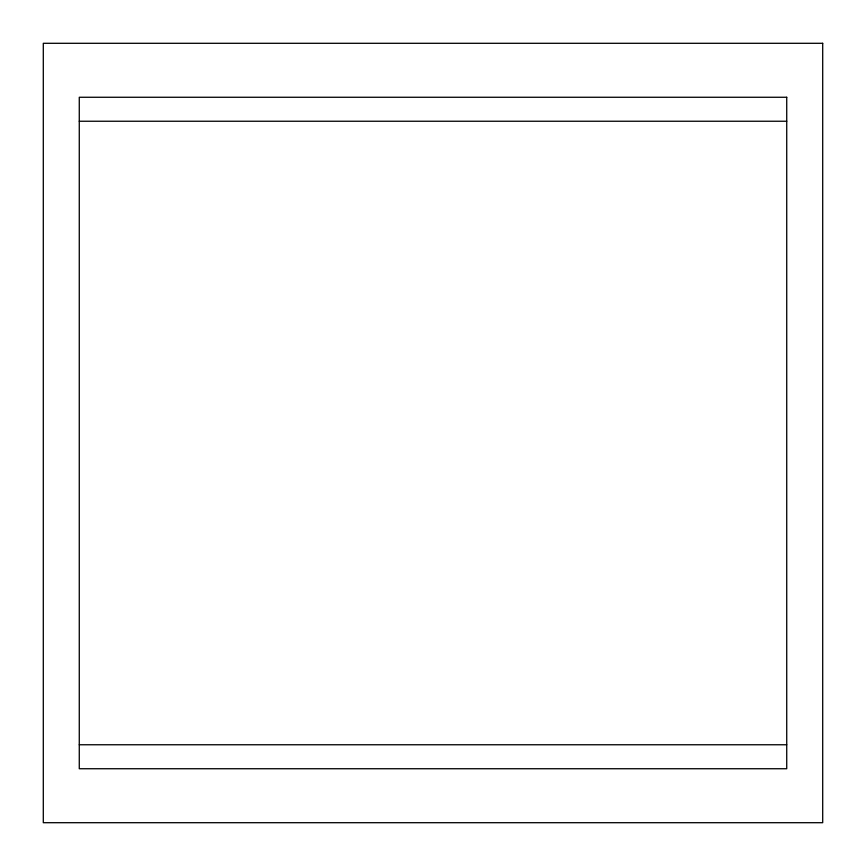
<?xml version="1.0" encoding="UTF-8"?>
<svg xmlns="http://www.w3.org/2000/svg" width="866" height="866" viewBox="0 0 866 866"><rect width="100%" height="100%" fill="white"/><g stroke="black" fill="none" stroke-linecap="round" stroke-linejoin="round"><path stroke-width="1.3" d="M79.271 121.24L786.729 121.24M79.271 744.76L786.729 744.76M822.7 43.3L43.3 43.3L43.3 822.7L822.7 822.7L822.7 43.3M786.729 97.263L79.271 97.263L79.271 768.737L786.729 768.737L786.729 97.263"/></g></svg>
